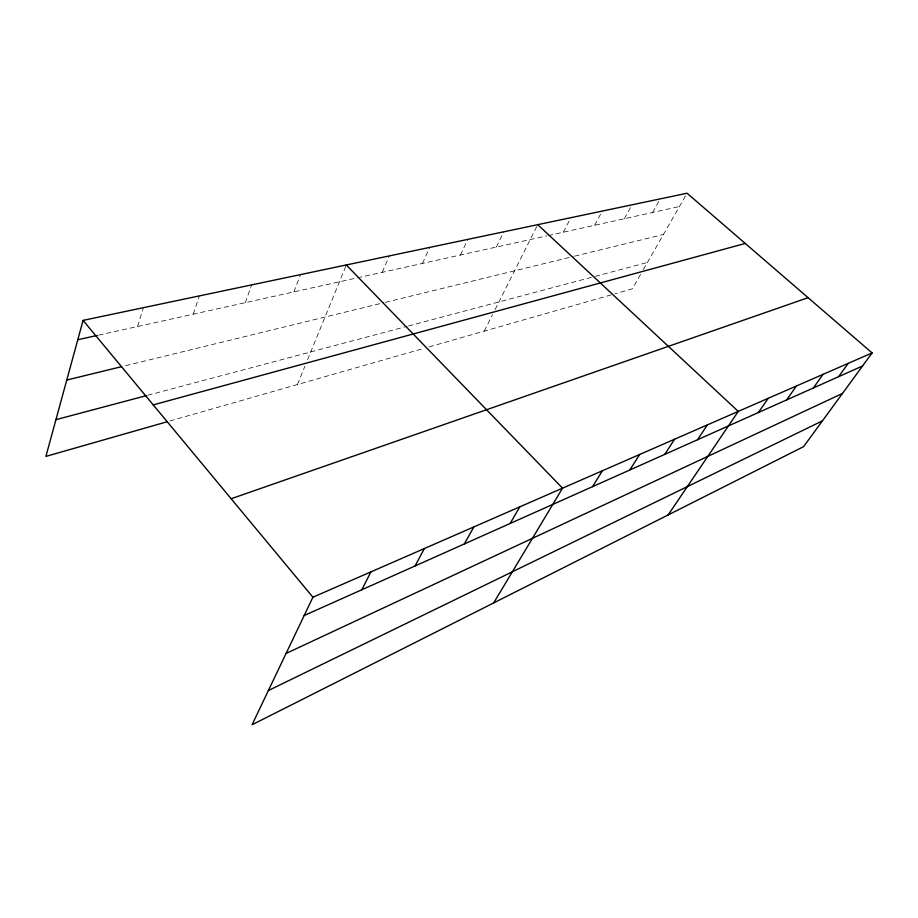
<?xml version="1.0" encoding="UTF-8"?>
<svg xmlns="http://www.w3.org/2000/svg" width="918" height="918" viewBox="0 0 918 918"><rect width="100%" height="100%" fill="white"/><g stroke="black" fill="none" stroke-linecap="round" stroke-linejoin="round"><path stroke-width="0.69" stroke-dasharray="4.59 3.44" d="M137.608 326.498L143.346 307.702M193.285 314.174L199.39 295.894M245.255 302.665L251.67 284.89M293.852 291.901L300.53 274.608M297.432 384.527L304.891 366.282M307.553 359.764L346.304 264.969M382.221 272.336L389.278 255.927M422.498 263.409L429.693 247.412M460.469 255.009L467.778 239.391M496.328 247.068L503.73 231.829M484.245 331.146L492.53 314.633M495.089 309.561L537.719 224.669M563.331 232.231L570.858 217.692M594.657 225.289L602.219 211.094M624.378 218.713L631.963 204.829M652.606 212.46L660.203 198.885M640.557 274.448L632.33 288.826L614.922 293.806M643.3 269.651L687.054 193.228M169.807 421.006L423.726 348.438M429.142 346.889L613.591 294.185M147.695 395.279L407.133 326.326M408.476 325.97L592.466 277.075M595.139 276.364L647.42 262.468M125.651 365.674L383.976 302.665M385.353 302.332L573.314 256.478M574.668 256.145L663.439 234.492M98.662 335.127L355.989 278.143M357.366 277.833L546.784 235.892M548.161 235.582L679.446 206.516"/><path stroke-width="1.38" d="M872.1 352.925L312.912 597.228L252.048 724.772L803.606 446.63L872.1 352.925L687.054 193.228L83.079 320.382L45.9 456.407L167.099 421.775M361.83 589.758L370.895 571.891M415.062 565.97L424.38 548.528M464.359 543.938L473.872 526.898M510.144 523.478L519.795 506.839M493.689 602.908L562.539 488.169L346.304 264.969M592.58 486.632L602.403 470.75M629.817 469.993L639.674 454.467M664.735 454.387L674.604 439.206M697.542 439.722L707.399 424.873M668.178 514.918L738.256 411.39L537.719 224.669M758.394 412.526L768.194 398.32M786.669 399.892L796.411 385.985M813.359 387.97L823.056 374.349M838.616 376.678L848.243 363.344M268.377 690.543L822.436 420.857M286.083 653.444L842.472 393.455M304.179 615.519L862.553 365.984M231.152 498.738L808.081 297.673M153.237 404.884L745.232 243.442M55.941 419.664L146.341 395.635M66.773 380.041L121.543 366.672M77.789 339.74L97.262 335.437M83.079 320.382L312.912 597.228"/></g></svg>
